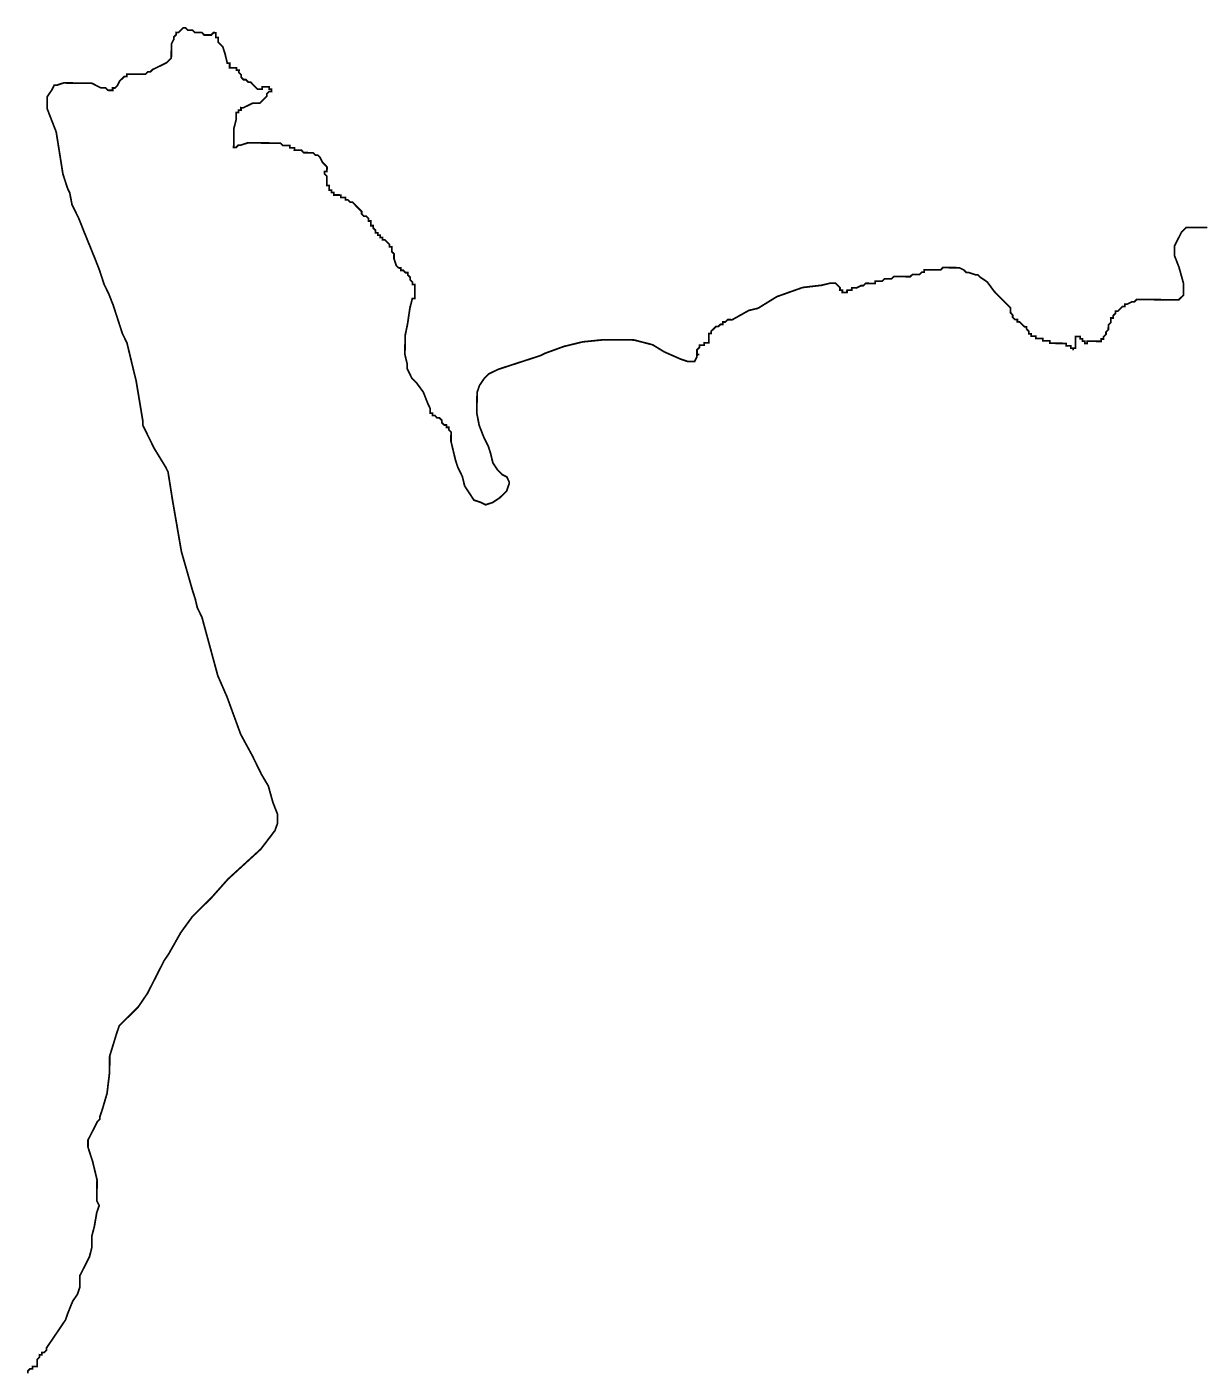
# Model space of a CAD drawing. Header units: metres. Extents: x 319816 to 366074, y 1739234 to 1838803.
# Drawn here: x 327676 to 329714, y 1807034 to 1809359 of the extents above; entities that cross this region are included whole.
import ezdxf

# ---------------------------------------------------------------- set-up
doc = ezdxf.new("R2010")
doc.units = ezdxf.units.M
doc.header["$MEASUREMENT"] = 0
doc.layers.add('HAZARDS LINE', color=1, linetype='Continuous')

msp = doc.modelspace()

# ---------------------------------------------------------------- linework, layer by layer
at = {"layer": 'HAZARDS LINE', "lineweight": 18, "const_width": 3}
msp.add_lwpolyline([(329717.5, 1809012.3), (329701.4, 1809012.4), (329689.2, 1809012.5), (329681.2, 1809012.6), (329673, 1809004.5), (329664.8, 1808988.4), (329660.7, 1808980.4), (329660.6, 1808964.2), (329668.5, 1808944), (329676.4, 1808915.6), (329676.3, 1808903.5), (329676.2, 1808895.4), (329672.1, 1808891.4), (329668, 1808887.4), (329660, 1808887.4), (329639.8, 1808887.6), (329619.6, 1808887.8), (329599.4, 1808887.9), (329595.3, 1808887.9), (329591.2, 1808883.9), (329587.2, 1808884), (329579.1, 1808880), (329575, 1808880), (329575, 1808876), (329571, 1808876), (329566.9, 1808872), (329562.8, 1808868), (329558.8, 1808868), (329558.8, 1808864), (329554.7, 1808860), (329554.7, 1808855.9), (329550.6, 1808856), (329550.6, 1808851.9), (329550.5, 1808847.9), (329546.5, 1808843.9), (329546.4, 1808839.8), (329546.4, 1808835.8), (329542.3, 1808831.8), (329542.3, 1808827.7), (329538.2, 1808823.7), (329538.2, 1808819.7), (329534.2, 1808819.7), (329534.1, 1808815.7), (329530.1, 1808815.7), (329526, 1808815.7), (329522, 1808815.8), (329518, 1808815.8), (329513.9, 1808815.8), (329509.9, 1808815.9), (329509.9, 1808811.8), (329505.8, 1808811.9), (329505.8, 1808815.9), (329501.8, 1808815.9), (329501.8, 1808820), (329497.8, 1808820), (329497.8, 1808824), (329493.8, 1808824.1), (329489.7, 1808824.1), (329489.7, 1808820.1), (329489.7, 1808816), (329489.7, 1808812), (329489.6, 1808807.9), (329489.6, 1808803.9), (329485.5, 1808803.9), (329485.5, 1808799.9), (329485.5, 1808803.9), (329481.5, 1808804), (329481.5, 1808808), (329477.5, 1808808), (329473.5, 1808808.1), (329473.5, 1808812.1), (329469.4, 1808812.1), (329465.4, 1808812.2), (329457.3, 1808812.2), (329453.3, 1808812.3), (329449.2, 1808812.3), (329445.2, 1808812.3), (329445.2, 1808816.4), (329437.2, 1808816.4), (329433.1, 1808816.5), (329433.1, 1808820.5), (329429.1, 1808820.5), (329425.1, 1808820.6), (329421, 1808820.6), (329421.1, 1808824.7), (329417, 1808824.7), (329413, 1808824.7), (329413, 1808828.8), (329409, 1808828.8), (329409, 1808832.8), (329405, 1808836.9), (329405, 1808840.9), (329401, 1808841), (329397, 1808845.1), (329393, 1808849.1), (329388.9, 1808849.2), (329389, 1808853.2), (329384.9, 1808853.2), (329380.9, 1808857.3), (329380.9, 1808861.3), (329376.9, 1808865.4), (329377, 1808869.5), (329377, 1808873.5), (329373, 1808877.6), (329369, 1808881.6), (329365, 1808885.7), (329356.9, 1808893.9), (329352.9, 1808897.9), (329348.9, 1808902), (329336.9, 1808918.3), (329324.9, 1808926.5), (329320.9, 1808930.5), (329316.8, 1808930.6), (329304.7, 1808934.7), (329300.7, 1808934.7), (329296.7, 1808938.8), (329288.6, 1808942.9), (329284.6, 1808942.9), (329280.6, 1808943), (329276.5, 1808943), (329272.5, 1808943), (329268.4, 1808943.1), (329264.4, 1808943.1), (329260.3, 1808943.1), (329256.3, 1808939.1), (329252.2, 1808939.1), (329248.2, 1808939.2), (329244.2, 1808939.2), (329240.1, 1808939.2), (329236.1, 1808939.3), (329232, 1808939.3), (329228, 1808939.3), (329228, 1808935.3), (329223.9, 1808935.3), (329219.8, 1808931.3), (329215.8, 1808931.4), (329211.8, 1808931.4), (329207.7, 1808931.4), (329203.6, 1808927.4), (329199.6, 1808927.4), (329195.6, 1808927.5), (329191.5, 1808927.5), (329187.5, 1808927.5), (329183.4, 1808927.6), (329179.4, 1808927.6), (329175.4, 1808927.6), (329171.3, 1808923.6), (329167.3, 1808923.7), (329163.2, 1808923.7), (329159.2, 1808923.7), (329155.1, 1808919.7), (329151.1, 1808919.7), (329143, 1808919.8), (329142.9, 1808915.8), (329138.9, 1808915.8), (329134.9, 1808915.8), (329130.8, 1808915.9), (329126.8, 1808915.9), (329122.7, 1808911.9), (329118.7, 1808911.9), (329110.6, 1808907.9), (329106.5, 1808908), (329102.5, 1808908), (329102.4, 1808904), (329094.4, 1808904), (329094.3, 1808900), (329090.3, 1808900), (329086.2, 1808900), (329086.3, 1808904.1), (329082.2, 1808904.1), (329082.3, 1808908.2), (329078.3, 1808912.2), (329074.2, 1808916.3), (329066.2, 1808916.4), (329050, 1808912.5), (329017.6, 1808908.7), (328973, 1808892.9), (328940.6, 1808872.9), (328924.4, 1808869), (328895.9, 1808853), (328891.9, 1808853.1), (328887.9, 1808853.1), (328883.8, 1808849.1), (328879.8, 1808849.1), (328879.7, 1808845.1), (328875.7, 1808845.1), (328871.6, 1808841.1), (328867.6, 1808841.1), (328863.5, 1808837.1), (328859.4, 1808833.1), (328859.4, 1808829.1), (328855.3, 1808829.1), (328855.3, 1808825.1), (328855.3, 1808821), (328855.3, 1808817), (328855.2, 1808812.9), (328851.2, 1808813), (328847.1, 1808813), (328847.1, 1808809), (328843.1, 1808809), (328839, 1808809), (328839, 1808805), (328834.9, 1808801), (328834.9, 1808796.9), (328834.9, 1808792.9), (328838.9, 1808792.9), (328834.9, 1808792.9), (328834.8, 1808788.9), (328830.7, 1808780.8), (328818.6, 1808780.9), (328806.5, 1808785), (328778.3, 1808797.4), (328758.2, 1808809.7), (328725.9, 1808818), (328689.6, 1808818.3), (328673.4, 1808818.4), (328637, 1808814.7), (328604.6, 1808806.8), (328572.2, 1808795), (328564.1, 1808791), (328539.8, 1808783.1), (328515.5, 1808775.2), (328491.2, 1808767.3), (328474.9, 1808759.4), (328466.8, 1808751.3), (328458.6, 1808739.3), (328454.5, 1808727.2), (328454.3, 1808707), (328454.2, 1808690.8), (328458.1, 1808670.6), (328466, 1808650.3), (328474, 1808634.1), (328477.9, 1808621.9), (328481.8, 1808605.7), (328489.8, 1808593.5), (328497.8, 1808585.4), (328505.9, 1808581.3), (328509.8, 1808573.2), (328509.8, 1808569.1), (328505.7, 1808557), (328493.5, 1808545), (328481.3, 1808537), (328469.1, 1808533.1), (328461.1, 1808537.2), (328449, 1808541.3), (328441, 1808553.5), (328433, 1808565.7), (328429.1, 1808581.9), (328421.1, 1808598.1), (328417.2, 1808610.3), (328409.4, 1808642.7), (328409.4, 1808646.7), (328409.4, 1808650.8), (328409.5, 1808654.8), (328409.5, 1808658.8), (328405.5, 1808662.9), (328405.5, 1808667), (328401.5, 1808667), (328401.5, 1808671), (328397.5, 1808671.1), (328393.5, 1808675.1), (328393.5, 1808679.2), (328389.5, 1808683.2), (328385.4, 1808683.3), (328381.4, 1808687.4), (328377.4, 1808687.4), (328377.4, 1808691.4), (328373.4, 1808691.5), (328373.4, 1808695.5), (328373.4, 1808699.5), (328369.5, 1808707.7), (328361.5, 1808727.9), (328349.6, 1808744.2), (328341.5, 1808752.3), (328333.6, 1808768.6), (328333.6, 1808776.6), (328329.7, 1808792.8), (328329.9, 1808809), (328330, 1808825.2), (328334.2, 1808845.3), (328338.4, 1808873.6), (328342.6, 1808889.7), (328346.7, 1808889.7), (328346.7, 1808893.7), (328346.7, 1808897.8), (328346.8, 1808901.8), (328346.8, 1808905.9), (328346.8, 1808909.9), (328346.8, 1808914), (328342.8, 1808914), (328342.8, 1808918), (328338.8, 1808922.1), (328338.9, 1808926.1), (328334.9, 1808930.2), (328334.9, 1808934.3), (328330.8, 1808934.3), (328326.8, 1808938.4), (328322.8, 1808938.4), (328322.8, 1808942.4), (328318.8, 1808942.5), (328314.8, 1808946.5), (328310.8, 1808958.7), (328310.9, 1808966.8), (328306.9, 1808970.9), (328306.9, 1808974.9), (328307, 1808978.9), (328302.9, 1808979), (328302.9, 1808983), (328298.9, 1808987.1), (328294.9, 1808991.2), (328290.9, 1808991.2), (328290.9, 1808995.2), (328286.9, 1808995.3), (328286.9, 1808999.3), (328282.9, 1808999.3), (328282.9, 1809003.4), (328278.9, 1809003.4), (328278.9, 1809007.5), (328274.9, 1809011.5), (328274.9, 1809015.6), (328270.9, 1809015.6), (328270.9, 1809019.6), (328270.9, 1809023.7), (328266.9, 1809023.7), (328266.9, 1809027.8), (328262.9, 1809031.8), (328258.9, 1809031.9), (328254.9, 1809035.9), (328254.9, 1809040), (328246.9, 1809048.1), (328242.9, 1809052.2), (328238.9, 1809056.3), (328234.8, 1809056.3), (328230.8, 1809060.4), (328226.8, 1809060.4), (328226.8, 1809064.4), (328222.8, 1809064.5), (328218.7, 1809064.5), (328218.8, 1809068.5), (328214.7, 1809068.6), (328210.7, 1809068.6), (328206.6, 1809068.6), (328206.7, 1809072.7), (328202.6, 1809072.7), (328202.7, 1809076.8), (328198.6, 1809076.8), (328198.6, 1809080.8), (328198.7, 1809084.9), (328194.6, 1809084.9), (328194.7, 1809088.9), (328194.7, 1809093), (328194.7, 1809097), (328194.8, 1809101.1), (328190.8, 1809105.1), (328190.8, 1809109.2), (328194.8, 1809109.2), (328194.9, 1809113.2), (328194.9, 1809117.2), (328190.9, 1809121.3), (328186.9, 1809125.4), (328182.9, 1809133.5), (328178.9, 1809137.6), (328174.8, 1809137.6), (328170.8, 1809141.7), (328166.8, 1809141.7), (328162.8, 1809141.7), (328158.7, 1809141.8), (328154.7, 1809141.8), (328150.7, 1809145.9), (328146.6, 1809145.9), (328142.6, 1809145.9), (328138.5, 1809146), (328138.6, 1809150), (328134.5, 1809150), (328130.5, 1809150.1), (328130.5, 1809154.1), (328126.5, 1809154.2), (328122.4, 1809154.2), (328118.4, 1809154.2), (328114.4, 1809158.3), (328110.4, 1809158.3), (328086.1, 1809158.5), (328074, 1809158.6), (328057.8, 1809158.7), (328045.7, 1809154.8), (328041.6, 1809154.8), (328037.6, 1809150.8), (328033.5, 1809150.8), (328033.6, 1809154.9), (328033.6, 1809163), (328033.7, 1809171.1), (328033.8, 1809183.2), (328037.9, 1809199.3), (328038, 1809203.3), (328038, 1809207.4), (328038, 1809211.4), (328042.1, 1809211.4), (328042.1, 1809215.4), (328046.2, 1809215.4), (328046.2, 1809219.5), (328050.2, 1809219.4), (328066.5, 1809227.4), (328074.5, 1809227.3), (328078.6, 1809227.3), (328082.6, 1809231.3), (328086.7, 1809235.3), (328090.8, 1809239.3), (328090.8, 1809243.3), (328094.9, 1809247.4), (328098.9, 1809247.3), (328099, 1809251.4), (328094.9, 1809251.4), (328095, 1809255.4), (328090.9, 1809255.5), (328086.9, 1809255.5), (328082.8, 1809255.5), (328082.8, 1809251.5), (328078.8, 1809251.5), (328074.7, 1809251.6), (328070.7, 1809255.6), (328062.7, 1809263.8), (328058.7, 1809263.8), (328054.6, 1809267.9), (328050.6, 1809267.9), (328046.6, 1809272), (328046.6, 1809276), (328042.6, 1809280.1), (328042.7, 1809284.1), (328038.6, 1809284.2), (328038.6, 1809288.2), (328034.6, 1809288.3), (328030.6, 1809288.3), (328026.5, 1809288.3), (328026.6, 1809292.4), (328026.6, 1809296.4), (328022.5, 1809296.4), (328018.6, 1809312.6), (328014.7, 1809324.8), (328010.7, 1809328.9), (328006.7, 1809332.9), (328006.7, 1809337), (328006.7, 1809341), (328002.7, 1809341), (328002.7, 1809345.1), (328002.8, 1809349.1), (327998.7, 1809349.2), (327994.6, 1809345.1), (327990.6, 1809345.2), (327986.6, 1809345.2), (327982.5, 1809345.2), (327978.5, 1809349.3), (327974.5, 1809349.4), (327970.4, 1809349.4), (327966.4, 1809349.4), (327962.4, 1809353.5), (327958.3, 1809353.5), (327954.3, 1809353.6), (327950.3, 1809357.6), (327946.2, 1809357.7), (327942.2, 1809353.6), (327938.1, 1809349.6), (327934.1, 1809349.7), (327934, 1809345.6), (327930, 1809341.6), (327929.9, 1809337.6), (327925.8, 1809329.5), (327925.8, 1809325.5), (327925.8, 1809321.4), (327925.7, 1809313.4), (327925.7, 1809309.3), (327925.6, 1809305.3), (327921.6, 1809301.3), (327917.5, 1809297.3), (327909.4, 1809293.3), (327901.3, 1809289.3), (327893.1, 1809285.3), (327889.1, 1809281.3), (327885, 1809281.3), (327881, 1809277.3), (327876.9, 1809277.4), (327868.8, 1809277.4), (327860.8, 1809277.5), (327856.7, 1809277.5), (327852.7, 1809277.6), (327848.6, 1809277.6), (327848.6, 1809273.6), (327844.6, 1809273.6), (327840.5, 1809269.6), (327836.4, 1809265.6), (327832.3, 1809257.5), (327828.2, 1809253.5), (327824.2, 1809253.5), (327824.2, 1809249.5), (327820.1, 1809249.5), (327816.1, 1809249.6), (327812.1, 1809253.6), (327808, 1809253.7), (327804, 1809253.7), (327795.9, 1809257.8), (327787.9, 1809261.9), (327783.9, 1809261.9), (327779.8, 1809262), (327771.7, 1809262), (327767.7, 1809262.1), (327759.6, 1809262.1), (327739.4, 1809262.3), (327727.2, 1809258.3), (327723.2, 1809258.4), (327719.1, 1809250.3), (327710.9, 1809238.3), (327710.9, 1809230.2), (327710.8, 1809218.1), (327726.6, 1809177.5), (327738.2, 1809104.7), (327746.1, 1809080.4), (327750, 1809072.2), (327753.9, 1809052), (327765.8, 1809027.7), (327773.8, 1809007.4), (327793.6, 1808958.7), (327801.5, 1808938.5), (327809.4, 1808914.2), (327817.4, 1808897.9), (327825.3, 1808877.7), (327841.1, 1808829), (327849, 1808812.8), (327852.9, 1808796.6), (327856.8, 1808780.4), (327860.7, 1808764.2), (327864.7, 1808748), (327876.2, 1808679.2), (327876.2, 1808671.1), (327884.1, 1808654.9), (327896.1, 1808630.6), (327916, 1808598.1), (327920, 1808589.9), (327927.7, 1808541.4), (327943.1, 1808452.4), (327962.8, 1808383.5), (327966.8, 1808371.3), (327970.7, 1808355.1), (327978.6, 1808338.9), (328006.1, 1808237.6), (328022, 1808201.1), (328045.7, 1808136.3), (328065.6, 1808099.8), (328081.5, 1808067.3), (328093.5, 1808047), (328101.4, 1808018.6), (328109.3, 1807998.4), (328109.2, 1807982.2), (328105, 1807970.1), (328080.5, 1807938), (328023.5, 1807885.9), (327995, 1807853.8), (327962.4, 1807821.7), (327942, 1807793.6), (327921.5, 1807757.4), (327913.3, 1807745.3), (327909.2, 1807737.2), (327905.1, 1807729.2), (327884.6, 1807688.9), (327868.2, 1807664.8), (327852, 1807648.8), (327835.7, 1807632.7), (327831.5, 1807620.7), (327819.1, 1807580.3), (327818.9, 1807552), (327814.5, 1807515.7), (327806.2, 1807487.5), (327802.1, 1807475.4), (327802.1, 1807471.3), (327798, 1807467.3), (327789.8, 1807451.2), (327781.6, 1807435.1), (327781.5, 1807423), (327785.4, 1807410.8), (327789.4, 1807398.7), (327793.3, 1807382.5), (327797.2, 1807366.3), (327797.1, 1807354.2), (327797, 1807342), (327796.9, 1807329.9), (327800.9, 1807321.8), (327796.7, 1807309.7), (327792.5, 1807285.5), (327788.3, 1807269.4), (327788.2, 1807249.2), (327784, 1807233), (327775.8, 1807216.9), (327767.6, 1807200.8), (327767.5, 1807192.7), (327767.4, 1807180.6), (327763.3, 1807168.5), (327755.1, 1807156.5), (327746.9, 1807136.3), (327742.7, 1807124.2), (327734.6, 1807112.2), (327726.4, 1807100.1), (327710, 1807076), (327710, 1807071.9), (327705.9, 1807067.9), (327701.9, 1807068), (327701.9, 1807063.9), (327697.8, 1807064), (327697.8, 1807059.9), (327693.7, 1807055.9), (327693.7, 1807051.9), (327693.7, 1807047.8), (327693.6, 1807043.8), (327689.6, 1807043.8), (327685.5, 1807043.8), (327685.5, 1807039.8), (327681.5, 1807039.8), (327677.4, 1807035.8), (327677.4, 1807031.8)], dxfattribs=at)

doc.saveas('drawing.dxf')
